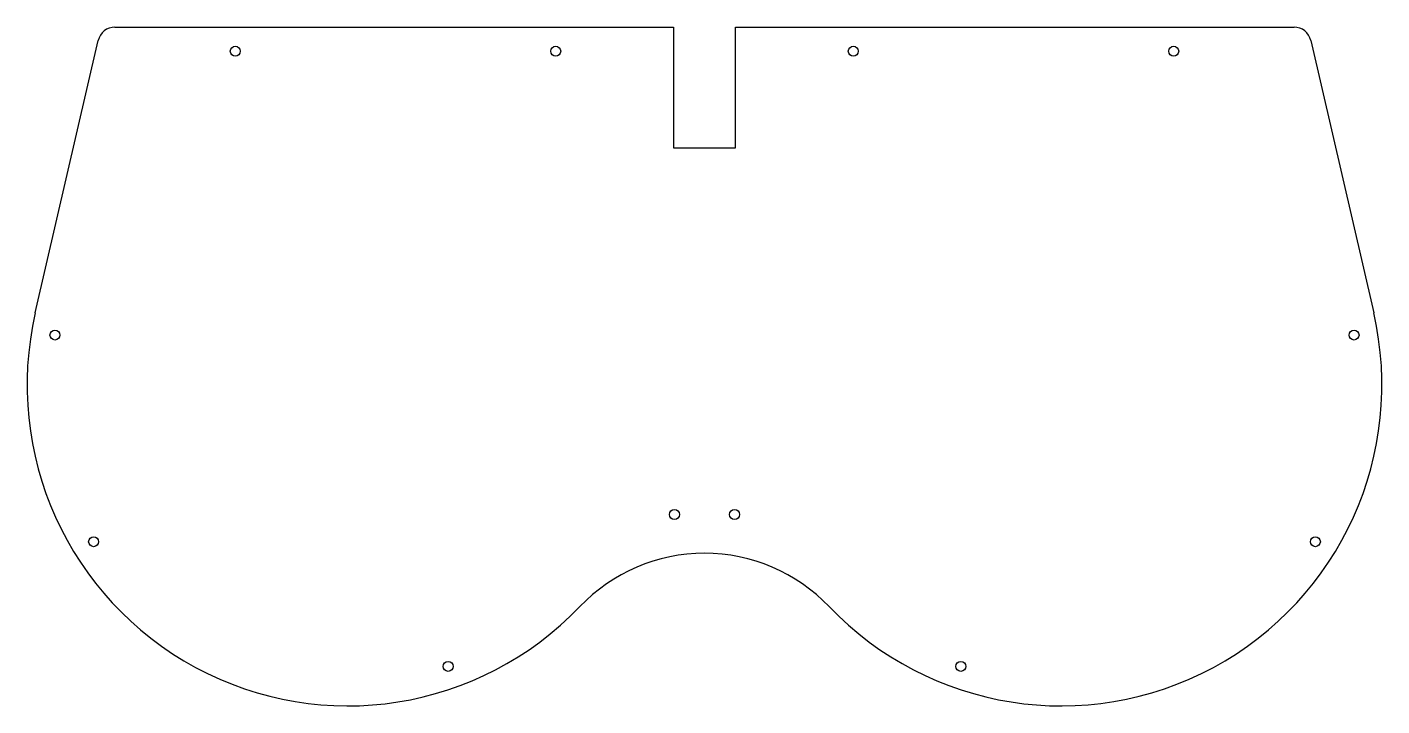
# Model space of a CAD drawing. Extents: x 4 to 397, y 4 to 200.
import ezdxf

# ---------------------------------------------------------------- set-up
doc = ezdxf.new("R2010")
doc.units = 0

# ---------------------------------------------------------------- blocks, each defined once
blk = doc.blocks.new('drill_m3')
blk.add_circle((0, 0), 1.45)

msp = doc.modelspace()

# ---------------------------------------------------------------- linework, layer by layer
for points in [[(29.57, 200.39, 0), (191.5, 200.39, 0), (191.5, 165.39, 0), (209.5, 165.39, 0), (209.5, 200.39, 0), (371.43, 200.39, 0)], [(6.48, 117.59, 0), (24.7, 196.52, 0)], [(376.3, 196.52, 0), (394.52, 117.59, 0)]]:
    msp.add_polyline3d(points)
for centre, radius, start, end in [((29.57, 195.39), 5, 90, 167), ((371.43, 195.39), 5, 13, 90), ((97.09, 96.67), 93, 167, -43.6793), ((303.91, 96.67), 93, 223.6793, 13), ((200.5, -2.07), 49.98, 43.6793, -223.6793)]:
    msp.add_arc(centre, radius, start, end)

# ---------------------------------------------------------------- block references
for p in [(64.46, 193.39), (157.36, 193.39), (243.64, 193.39), (336.54, 193.39), (12.17, 111.15), (388.83, 111.15), (191.78, 59.15), (209.22, 59.15), (23.38, 51.26), (377.62, 51.26), (126.18, 15.13), (274.82, 15.13)]:
    msp.add_blockref('drill_m3', p)

doc.saveas('drawing.dxf')
